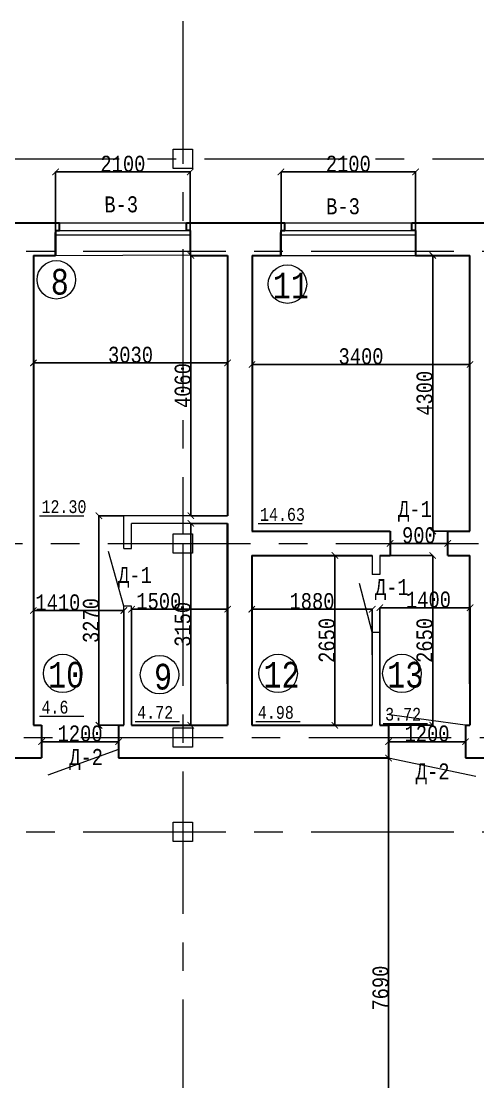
# Model space of a CAD drawing. Header units: millimetres. Extents: x -689206 to 4969298, y -1019800 to 703299.
# Drawn here: x 69923 to 77044, y -214572 to -198029 of the extents above; entities that cross this region are included whole.
import ezdxf

# ---------------------------------------------------------------- set-up
doc = ezdxf.new("R2010")
doc.units = ezdxf.units.MM
doc.linetypes.add('JIS_02_4.0', pattern=[5.5, 4, -1.5])
doc.linetypes.add('осеваяX2', pattern=[101.6, 63.5, -12.7, 12.7, -12.7])
for name, color, linetype, lineweight in [('несущие', 7, 'Continuous', 30), ('ПЕРЕГОРОДКИ', 252, 'Continuous', 9), ('РАЗМЕРЫ', 7, 'Continuous', 9), ('сваи', 7, 'JIS_02_4.0', 30), ('стены', 7, 'Continuous', 20)]:
    doc.layers.add(name, color=color, linetype=linetype, lineweight=lineweight)
doc.layers.add('четотам', color=7, linetype='Continuous')
doc.styles.add('Аннотативный', font='isocteur.ttf', dxfattribs={"width": 0.7, "height": 250})
doc.dimstyles.new('Аннотативный', dxfattribs={"dimscale": 0, "dimtxt": 250, "dimasz": 100, "dimexe": 1.25, "dimexo": 0.625, "dimtad": 1, "dimdec": 0, "dimtxsty": 'Аннотативный', "dimblk": 'ARCHTICK', "dimcen": 2.5, "dimadec": 0, "dimazin": 0, "dimtfac": 1, "dimtdec": 0, "dimtmove": 0, "dimatfit": 3, "dimfxl": 1, "dimarcsym": 0})

# ---------------------------------------------------------------- blocks, each defined once
blk = doc.blocks.new('_ArchTick')
at = {"color": 0, "linetype": 'ByBlock', "const_width": 0.15}
blk.add_lwpolyline([(-0.5, -0.5), (0.5, 0.5)], dxfattribs=at)
blk = doc.blocks.new('*D2221')
at = {"layer": 'Defpoints', "color": 0, "lineweight": 15, "transparency": 16777216}
for p in [(70113, -203359), (73143, -203359), (73143, -203359)]:
    blk.add_point(p, dxfattribs=at)
at = {"layer": 'стены', "color": 0, "lineweight": -2, "transparency": 16777216}
for p, q in [((70113, -203358), (70113, -203357)), ((70113, -203359), (73143, -203359)), ((73143, -203358), (73143, -203357))]:
    blk.add_line(p, q, dxfattribs=at)
at = {"layer": 'стены', "color": 0, "lineweight": -2, "transparency": 16777216, "xscale": 100, "yscale": 100, "zscale": 100, "rotation": 180}
blk.add_blockref('_ArchTick', (70113, -203359), dxfattribs=at)
at = {"layer": 'стены', "color": 0, "lineweight": -2, "transparency": 16777216, "xscale": 100, "yscale": 100, "zscale": 100}
blk.add_blockref('_ArchTick', (73143, -203359), dxfattribs=at)
at = {"layer": 'стены', "color": 0, "lineweight": 5, "transparency": 16777216, "insert": (71628, -203233), "char_height": 250, "attachment_point": 5, "style": 'Аннотативный'}
blk.add_mtext('3030', dxfattribs=at)
blk = doc.blocks.new('*D2222')
at = {"layer": 'Defpoints', "color": 0, "lineweight": 15, "transparency": 16777216}
for p in [(72569, -201682), (73143, -201682), (73143, -205742)]:
    blk.add_point(p, dxfattribs=at)
at = {"layer": 'стены', "color": 0, "lineweight": -2, "transparency": 16777216}
for p, q in [((73142, -201682), (72567, -201682)), ((72569, -205742), (72569, -201682)), ((73142, -205742), (72567, -205742))]:
    blk.add_line(p, q, dxfattribs=at)
at = {"layer": 'стены', "color": 0, "lineweight": -2, "transparency": 16777216, "xscale": 100, "yscale": 100, "zscale": 100}
for p, rotation in [((72569, -201682), 90), ((72569, -205742), 270)]:
    blk.add_blockref('_ArchTick', p, dxfattribs=dict(at, rotation=rotation))
at = {"layer": 'стены', "color": 0, "lineweight": 5, "transparency": 16777216, "insert": (72443, -203712), "char_height": 250, "attachment_point": 5, "rotation": 90, "style": 'Аннотативный'}
blk.add_mtext('4060', dxfattribs=at)
blk = doc.blocks.new('*D2224')
at = {"layer": 'Defpoints', "color": 0, "lineweight": 15, "transparency": 16777216}
for p in [(73523, -203383), (76923, -203383), (76923, -203383)]:
    blk.add_point(p, dxfattribs=at)
at = {"layer": 'стены', "color": 0, "lineweight": -2, "transparency": 16777216}
for p, q in [((73523, -203383), (73523, -203384)), ((73523, -203383), (76923, -203383)), ((76923, -203382), (76923, -203382))]:
    blk.add_line(p, q, dxfattribs=at)
at = {"layer": 'стены', "color": 0, "lineweight": -2, "transparency": 16777216, "xscale": 100, "yscale": 100, "zscale": 100, "rotation": 180}
blk.add_blockref('_ArchTick', (73523, -203383), dxfattribs=at)
at = {"layer": 'стены', "color": 0, "lineweight": -2, "transparency": 16777216, "xscale": 100, "yscale": 100, "zscale": 100}
blk.add_blockref('_ArchTick', (76923, -203383), dxfattribs=at)
at = {"layer": 'стены', "color": 0, "lineweight": 5, "transparency": 16777216, "insert": (75223, -203257), "char_height": 250, "attachment_point": 5, "style": 'Аннотативный'}
blk.add_mtext('3400', dxfattribs=at)
blk = doc.blocks.new('*D2258')
at = {"layer": 'Defpoints', "color": 0, "lineweight": 15, "transparency": 16777216}
for p in [(76342, -201682), (76923, -201682), (76923, -205982)]:
    blk.add_point(p, dxfattribs=at)
at = {"layer": 'стены', "color": 0, "lineweight": -2, "transparency": 16777216}
for p, q in [((76922, -201682), (76341, -201682)), ((76342, -205982), (76342, -201682)), ((76922, -205982), (76341, -205982))]:
    blk.add_line(p, q, dxfattribs=at)
at = {"layer": 'стены', "color": 0, "lineweight": -2, "transparency": 16777216, "xscale": 100, "yscale": 100, "zscale": 100}
for p, rotation in [((76342, -201682), 90), ((76342, -205982), 270)]:
    blk.add_blockref('_ArchTick', p, dxfattribs=dict(at, rotation=rotation))
at = {"layer": 'стены', "color": 0, "lineweight": 5, "transparency": 16777216, "insert": (76216, -203832), "char_height": 250, "attachment_point": 5, "rotation": 90, "style": 'Аннотативный'}
blk.add_mtext('4300', dxfattribs=at)
blk = doc.blocks.new('*D2259')
at = {"layer": 'Defpoints', "color": 0, "lineweight": 15, "transparency": 16777216}
for p in [(75398, -207202), (73518, -207911), (75398, -207911)]:
    blk.add_point(p, dxfattribs=at)
at = {"layer": 'стены', "color": 0, "lineweight": -2, "transparency": 16777216}
for p, q in [((73518, -207910), (73518, -207201)), ((73518, -207202), (75398, -207202)), ((75398, -207910), (75398, -207201))]:
    blk.add_line(p, q, dxfattribs=at)
at = {"layer": 'стены', "color": 0, "lineweight": -2, "transparency": 16777216, "xscale": 100, "yscale": 100, "zscale": 100, "rotation": 180}
blk.add_blockref('_ArchTick', (73518, -207202), dxfattribs=at)
at = {"layer": 'стены', "color": 0, "lineweight": -2, "transparency": 16777216, "xscale": 100, "yscale": 100, "zscale": 100}
blk.add_blockref('_ArchTick', (75398, -207202), dxfattribs=at)
at = {"layer": 'стены', "color": 0, "lineweight": 5, "transparency": 16777216, "insert": (74458, -207076), "char_height": 250, "attachment_point": 5, "style": 'Аннотативный'}
blk.add_mtext('1880', dxfattribs=at)
blk = doc.blocks.new('*D2230')
at = {"layer": 'Defpoints', "color": 0, "lineweight": 15, "transparency": 16777216}
for p in [(73975, -200380), (73975, -201682), (76075, -201682)]:
    blk.add_point(p, dxfattribs=at)
at = {"layer": 'стены', "color": 0, "lineweight": -2, "transparency": 16777216}
for p, q in [((73975, -201681), (73975, -200379)), ((76075, -200380), (73975, -200380)), ((76075, -201681), (76075, -200379))]:
    blk.add_line(p, q, dxfattribs=at)
at = {"layer": 'стены', "color": 0, "lineweight": -2, "transparency": 16777216, "xscale": 100, "yscale": 100, "zscale": 100, "rotation": 180}
blk.add_blockref('_ArchTick', (73975, -200380), dxfattribs=at)
at = {"layer": 'стены', "color": 0, "lineweight": -2, "transparency": 16777216, "xscale": 100, "yscale": 100, "zscale": 100}
blk.add_blockref('_ArchTick', (76075, -200380), dxfattribs=at)
at = {"layer": 'стены', "color": 0, "lineweight": 5, "transparency": 16777216, "insert": (75025, -200254), "char_height": 250, "attachment_point": 5, "style": 'Аннотативный'}
blk.add_mtext('2100', dxfattribs=at)
blk = doc.blocks.new('*D2231')
at = {"layer": 'Defpoints', "color": 0, "lineweight": 15, "transparency": 16777216}
for p in [(72559, -200380), (70459, -201682), (72559, -201673)]:
    blk.add_point(p, dxfattribs=at)
at = {"layer": 'стены', "color": 0, "lineweight": -2, "transparency": 16777216}
for p, q in [((70459, -201681), (70459, -200379)), ((70459, -200380), (72559, -200380)), ((72559, -201672), (72559, -200379))]:
    blk.add_line(p, q, dxfattribs=at)
at = {"layer": 'стены', "color": 0, "lineweight": -2, "transparency": 16777216, "xscale": 100, "yscale": 100, "zscale": 100, "rotation": 180}
blk.add_blockref('_ArchTick', (70459, -200380), dxfattribs=at)
at = {"layer": 'стены', "color": 0, "lineweight": -2, "transparency": 16777216, "xscale": 100, "yscale": 100, "zscale": 100}
blk.add_blockref('_ArchTick', (72559, -200380), dxfattribs=at)
at = {"layer": 'стены', "color": 0, "lineweight": 5, "transparency": 16777216, "insert": (71509, -200254), "char_height": 250, "attachment_point": 5, "style": 'Аннотативный'}
blk.add_mtext('2100', dxfattribs=at)
blk = doc.blocks.new('*D2299')
at = {"layer": 'Defpoints', "color": 0, "lineweight": 15, "transparency": 16777216}
for p in [(71643, -207201), (71643, -209012), (73143, -209012)]:
    blk.add_point(p, dxfattribs=at)
at = {"layer": 'ПЕРЕГОРОДКИ', "color": 0, "lineweight": -2, "transparency": 16777216}
for p, q in [((71643, -209011), (71643, -207200)), ((73143, -207201), (71643, -207201)), ((73143, -209011), (73143, -207200))]:
    blk.add_line(p, q, dxfattribs=at)
at = {"layer": 'ПЕРЕГОРОДКИ', "color": 0, "lineweight": -2, "transparency": 16777216, "xscale": 100, "yscale": 100, "zscale": 100, "rotation": 180}
blk.add_blockref('_ArchTick', (71643, -207201), dxfattribs=at)
at = {"layer": 'ПЕРЕГОРОДКИ', "color": 0, "lineweight": -2, "transparency": 16777216, "xscale": 100, "yscale": 100, "zscale": 100}
blk.add_blockref('_ArchTick', (73143, -207201), dxfattribs=at)
at = {"layer": 'ПЕРЕГОРОДКИ', "color": 0, "lineweight": 5, "transparency": 16777216, "insert": (72069, -207076), "char_height": 250, "attachment_point": 5, "style": 'Аннотативный'}
blk.add_mtext('1500', dxfattribs=at)
blk = doc.blocks.new('*D2300')
at = {"layer": 'Defpoints', "color": 0, "lineweight": 15, "transparency": 16777216}
for p in [(73518, -206362), (74815, -206362), (73518, -209012)]:
    blk.add_point(p, dxfattribs=at)
at = {"layer": 'ПЕРЕГОРОДКИ', "color": 0, "lineweight": -2, "transparency": 16777216}
for p, q in [((73518, -206362), (74816, -206362)), ((74815, -209012), (74815, -206362)), ((73518, -209012), (74816, -209012))]:
    blk.add_line(p, q, dxfattribs=at)
at = {"layer": 'ПЕРЕГОРОДКИ', "color": 0, "lineweight": -2, "transparency": 16777216, "xscale": 100, "yscale": 100, "zscale": 100}
for p, rotation in [((74815, -206362), 90), ((74815, -209012), 270)]:
    blk.add_blockref('_ArchTick', p, dxfattribs=dict(at, rotation=rotation))
at = {"layer": 'ПЕРЕГОРОДКИ', "color": 0, "lineweight": 5, "transparency": 16777216, "insert": (74689, -207687), "char_height": 250, "attachment_point": 5, "rotation": 90, "style": 'Аннотативный'}
blk.add_mtext('2650', dxfattribs=at)
blk = doc.blocks.new('*D2301')
at = {"layer": 'Defpoints', "color": 0, "lineweight": 15, "transparency": 16777216}
for p in [(72567, -205862), (73143, -205862), (73143, -209012)]:
    blk.add_point(p, dxfattribs=at)
at = {"layer": 'ПЕРЕГОРОДКИ', "color": 0, "lineweight": -2, "transparency": 16777216}
for p, q in [((73142, -205862), (72566, -205862)), ((72567, -209012), (72567, -205862)), ((73142, -209012), (72566, -209012))]:
    blk.add_line(p, q, dxfattribs=at)
at = {"layer": 'ПЕРЕГОРОДКИ', "color": 0, "lineweight": -2, "transparency": 16777216, "xscale": 100, "yscale": 100, "zscale": 100}
for p, rotation in [((72567, -205862), 90), ((72567, -209012), 270)]:
    blk.add_blockref('_ArchTick', p, dxfattribs=dict(at, rotation=rotation))
at = {"layer": 'ПЕРЕГОРОДКИ', "color": 0, "lineweight": 5, "transparency": 16777216, "insert": (72442, -207437), "char_height": 250, "attachment_point": 5, "rotation": 90, "style": 'Аннотативный'}
blk.add_mtext('3150', dxfattribs=at)
blk = doc.blocks.new('*D2302')
at = {"layer": 'Defpoints', "color": 0, "lineweight": 15, "transparency": 16777216}
for p in [(75518, -206362), (75518, -209012), (76341, -209012)]:
    blk.add_point(p, dxfattribs=at)
at = {"layer": 'ПЕРЕГОРОДКИ', "color": 0, "lineweight": -2, "transparency": 16777216}
for p, q in [((75518, -206362), (76342, -206362)), ((76341, -206362), (76341, -209012)), ((75518, -209012), (76342, -209012))]:
    blk.add_line(p, q, dxfattribs=at)
at = {"layer": 'ПЕРЕГОРОДКИ', "color": 0, "lineweight": -2, "transparency": 16777216, "xscale": 100, "yscale": 100, "zscale": 100}
for p, rotation in [((76341, -206362), 90), ((76341, -209012), 270)]:
    blk.add_blockref('_ArchTick', p, dxfattribs=dict(at, rotation=rotation))
at = {"layer": 'ПЕРЕГОРОДКИ', "color": 0, "lineweight": 5, "transparency": 16777216, "insert": (76215, -207687), "char_height": 250, "attachment_point": 5, "rotation": 90, "style": 'Аннотативный'}
blk.add_mtext('2650', dxfattribs=at)
blk = doc.blocks.new('*D2303')
at = {"layer": 'Defpoints', "color": 0, "lineweight": 15, "transparency": 16777216}
for p in [(75518, -207177), (75518, -209012), (76923, -209012)]:
    blk.add_point(p, dxfattribs=at)
at = {"layer": 'ПЕРЕГОРОДКИ', "color": 0, "lineweight": -2, "transparency": 16777216}
for p, q in [((75518, -209011), (75518, -207176)), ((76923, -207177), (75518, -207177)), ((76923, -209011), (76923, -207176))]:
    blk.add_line(p, q, dxfattribs=at)
at = {"layer": 'ПЕРЕГОРОДКИ', "color": 0, "lineweight": -2, "transparency": 16777216, "xscale": 100, "yscale": 100, "zscale": 100, "rotation": 180}
blk.add_blockref('_ArchTick', (75518, -207177), dxfattribs=at)
at = {"layer": 'ПЕРЕГОРОДКИ', "color": 0, "lineweight": -2, "transparency": 16777216, "xscale": 100, "yscale": 100, "zscale": 100}
blk.add_blockref('_ArchTick', (76923, -207177), dxfattribs=at)
at = {"layer": 'ПЕРЕГОРОДКИ', "color": 0, "lineweight": 5, "transparency": 16777216, "insert": (76275, -207052), "char_height": 250, "attachment_point": 5, "style": 'Аннотативный'}
blk.add_mtext('1400', dxfattribs=at)
blk = doc.blocks.new('*D2327')
at = {"layer": 'Defpoints', "color": 0, "linetype": 'ByBlock', "lineweight": 15, "transparency": 16777216}
for p in [(75653, -209202), (75653, -209267), (76853, -209267)]:
    blk.add_point(p, dxfattribs=at)
at = {"layer": 'РАЗМЕРЫ', "color": 0, "linetype": 'ByBlock', "lineweight": -2, "transparency": 16777216}
for p, q in [((75653, -209202), (75653, -209268)), ((76853, -209267), (75653, -209267)), ((76853, -209266), (76853, -209265))]:
    blk.add_line(p, q, dxfattribs=at)
at = {"layer": 'РАЗМЕРЫ', "color": 0, "linetype": 'ByBlock', "lineweight": -2, "transparency": 16777216, "xscale": 100, "yscale": 100, "zscale": 100, "rotation": 180}
blk.add_blockref('_ArchTick', (75653, -209267), dxfattribs=at)
at = {"layer": 'РАЗМЕРЫ', "color": 0, "linetype": 'ByBlock', "lineweight": -2, "transparency": 16777216, "xscale": 100, "yscale": 100, "zscale": 100}
blk.add_blockref('_ArchTick', (76853, -209267), dxfattribs=at)
at = {"layer": 'РАЗМЕРЫ', "color": 0, "linetype": 'ByBlock', "lineweight": 5, "transparency": 16777216, "insert": (76253, -209141), "char_height": 250, "attachment_point": 5, "style": 'Аннотативный'}
blk.add_mtext('1200', dxfattribs=at)
blk = doc.blocks.new('*D2329')
at = {"layer": 'Defpoints', "color": 0, "linetype": 'ByBlock', "lineweight": 15, "transparency": 16777216}
for p in [(75676, -206174), (75676, -206174), (76576, -206174)]:
    blk.add_point(p, dxfattribs=at)
at = {"layer": 'РАЗМЕРЫ', "color": 0, "linetype": 'ByBlock', "lineweight": -2, "transparency": 16777216}
for p, q in [((75676, -206173), (75676, -206173)), ((76576, -206174), (75676, -206174)), ((76576, -206173), (76576, -206173))]:
    blk.add_line(p, q, dxfattribs=at)
at = {"layer": 'РАЗМЕРЫ', "color": 0, "linetype": 'ByBlock', "lineweight": -2, "transparency": 16777216, "xscale": 100, "yscale": 100, "zscale": 100, "rotation": 180}
blk.add_blockref('_ArchTick', (75676, -206174), dxfattribs=at)
at = {"layer": 'РАЗМЕРЫ', "color": 0, "linetype": 'ByBlock', "lineweight": -2, "transparency": 16777216, "xscale": 100, "yscale": 100, "zscale": 100}
blk.add_blockref('_ArchTick', (76576, -206174), dxfattribs=at)
at = {"layer": 'РАЗМЕРЫ', "color": 0, "linetype": 'ByBlock', "lineweight": 5, "transparency": 16777216, "insert": (76126, -206048), "char_height": 250, "attachment_point": 5, "style": 'Аннотативный'}
blk.add_mtext('900', dxfattribs=at)
blk = doc.blocks.new('*D2377')
at = {"layer": 'Defpoints', "color": 0, "linetype": 'ByBlock', "lineweight": 15, "transparency": 16777216}
for p in [(70113, -207221), (70113, -209012), (71523, -209012)]:
    blk.add_point(p, dxfattribs=at)
at = {"layer": 'РАЗМЕРЫ', "color": 0, "linetype": 'ByBlock', "lineweight": -2, "transparency": 16777216}
for p, q in [((70113, -209011), (70113, -207220)), ((71523, -207221), (70113, -207221)), ((71523, -209011), (71523, -207220))]:
    blk.add_line(p, q, dxfattribs=at)
at = {"layer": 'РАЗМЕРЫ', "color": 0, "linetype": 'ByBlock', "lineweight": -2, "transparency": 16777216, "xscale": 100, "yscale": 100, "zscale": 100, "rotation": 180}
blk.add_blockref('_ArchTick', (70113, -207221), dxfattribs=at)
at = {"layer": 'РАЗМЕРЫ', "color": 0, "linetype": 'ByBlock', "lineweight": -2, "transparency": 16777216, "xscale": 100, "yscale": 100, "zscale": 100}
blk.add_blockref('_ArchTick', (71523, -207221), dxfattribs=at)
at = {"layer": 'РАЗМЕРЫ', "color": 0, "linetype": 'ByBlock', "lineweight": 5, "transparency": 16777216, "insert": (70494, -207096), "char_height": 250, "attachment_point": 5, "style": 'Аннотативный'}
blk.add_mtext('1410', dxfattribs=at)
blk = doc.blocks.new('*D2378')
at = {"layer": 'Defpoints', "color": 0, "linetype": 'ByBlock', "lineweight": 15, "transparency": 16777216}
for p in [(71136, -205742), (71523, -205742), (71523, -209012)]:
    blk.add_point(p, dxfattribs=at)
at = {"layer": 'РАЗМЕРЫ', "color": 0, "linetype": 'ByBlock', "lineweight": -2, "transparency": 16777216}
for p, q in [((71522, -205742), (71135, -205742)), ((71136, -209012), (71136, -205742)), ((71522, -209012), (71135, -209012))]:
    blk.add_line(p, q, dxfattribs=at)
at = {"layer": 'РАЗМЕРЫ', "color": 0, "linetype": 'ByBlock', "lineweight": -2, "transparency": 16777216, "xscale": 100, "yscale": 100, "zscale": 100}
for p, rotation in [((71136, -205742), 90), ((71136, -209012), 270)]:
    blk.add_blockref('_ArchTick', p, dxfattribs=dict(at, rotation=rotation))
at = {"layer": 'РАЗМЕРЫ', "color": 0, "linetype": 'ByBlock', "lineweight": 5, "transparency": 16777216, "insert": (71011, -207377), "char_height": 250, "attachment_point": 5, "rotation": 90, "style": 'Аннотативный'}
blk.add_mtext('3270', dxfattribs=at)
blk = doc.blocks.new('*D2334')
at = {"layer": 'Defpoints', "color": 0, "linetype": 'ByBlock', "lineweight": 15, "transparency": 16777216}
for p in [(75654, -209522), (75654, -216701), (75654, -216701)]:
    blk.add_point(p, dxfattribs=at)
at = {"layer": 'РАЗМЕРЫ', "color": 0, "linetype": 'ByBlock', "lineweight": -2, "transparency": 16777216}
for p, q in [((75654, -209522), (75655, -209522)), ((75654, -209522), (75654, -216701)), ((75654, -216701), (75655, -216701))]:
    blk.add_line(p, q, dxfattribs=at)
at = {"layer": 'РАЗМЕРЫ', "color": 0, "linetype": 'ByBlock', "lineweight": -2, "transparency": 16777216, "xscale": 100, "yscale": 100, "zscale": 100}
for p, rotation in [((75654, -209522), 90), ((75654, -216701), 270)]:
    blk.add_blockref('_ArchTick', p, dxfattribs=dict(at, rotation=rotation))
at = {"layer": 'РАЗМЕРЫ', "color": 0, "linetype": 'ByBlock', "lineweight": 5, "transparency": 16777216, "insert": (75528, -213111), "char_height": 250, "attachment_point": 5, "rotation": 90, "style": 'Аннотативный'}
blk.add_mtext('7690', dxfattribs=at)
blk = doc.blocks.new('*D2453')
at = {"layer": 'Defpoints', "color": 0, "linetype": 'ByBlock', "lineweight": 15, "ltscale": 35, "transparency": 16777216}
for p in [(71441, -209267), (70241, -209522), (71441, -209522)]:
    blk.add_point(p, dxfattribs=at)
at = {"layer": 'РАЗМЕРЫ', "color": 0, "linetype": 'ByBlock', "lineweight": -2, "ltscale": 35, "transparency": 16777216}
for p, q in [((70241, -209521), (70241, -209265)), ((70241, -209267), (71441, -209267)), ((71441, -209521), (71441, -209265))]:
    blk.add_line(p, q, dxfattribs=at)
at = {"layer": 'РАЗМЕРЫ', "color": 0, "linetype": 'ByBlock', "lineweight": -2, "ltscale": 35, "transparency": 16777216, "xscale": 100, "yscale": 100, "zscale": 100, "rotation": 180}
blk.add_blockref('_ArchTick', (70241, -209267), dxfattribs=at)
at = {"layer": 'РАЗМЕРЫ', "color": 0, "linetype": 'ByBlock', "lineweight": -2, "ltscale": 35, "transparency": 16777216, "xscale": 100, "yscale": 100, "zscale": 100}
blk.add_blockref('_ArchTick', (71441, -209267), dxfattribs=at)
at = {"layer": 'РАЗМЕРЫ', "color": 0, "linetype": 'ByBlock', "lineweight": 5, "ltscale": 35, "transparency": 16777216, "insert": (70841, -209141), "char_height": 250, "attachment_point": 5, "style": 'Аннотативный'}
blk.add_mtext('1200', dxfattribs=at)

msp = doc.modelspace()

# ---------------------------------------------------------------- linework, layer by layer
at = {"layer": 'несущие', "color": 0}
for p, q in [((70112.8, -208362.1), (70112.8, -209011.5)), ((73142.8, -208362.1), (73142.8, -209011.5)), ((73517.8, -208362.1), (73517.8, -209011.5)), ((76922.8, -208362.1), (76922.8, -209011.5)), ((70112.8, -209011.5), (70241.2, -209011.5)), ((71441.2, -209011.5), (71522.8, -209011.5)), ((71441.2, -209011.5), (71441.2, -209521.5)), ((71642.8, -209011.5), (73142.8, -209011.5)), ((73517.8, -209011.5), (75397.8, -209011.5)), ((75517.8, -209011.5), (75652.5, -209011.5)), ((75652.5, -209011.5), (75653.8, -209521.5)), ((76852.5, -209011.5), (76922.8, -209011.5)), ((76852.5, -209011.5), (76852.5, -209521.5)), ((69611.5, -209521.5), (70241.2, -209521.5)), ((71441.2, -209521.5), (75653.8, -209521.5)), ((76852.5, -209521.5), (77388.1, -209521.5))]:
    msp.add_line(p, q, dxfattribs=at)
at = {"layer": 'РАЗМЕРЫ', "lineweight": 13}
for p, q in [((70519.2, -201172.1), (72499.2, -201172.1)), ((70459.2, -201682.1), (72559.2, -201672.7))]:
    msp.add_line(p, q, dxfattribs=at)
at = {"layer": 'РАЗМЕРЫ'}
for p, q in [((70209.7, -205743.8), (70899, -205743.8)), ((73617.5, -205864.9), (74306.8, -205864.9)), ((70209.7, -208871.3), (70899, -208871.3)), ((71702.4, -208953.3), (72391.7, -208953.3)), ((73584.8, -208953.1), (74274.1, -208953.1)), ((75569.6, -208982), (76258.9, -208982))]:
    msp.add_line(p, q, dxfattribs=at)
at = {"layer": 'РАЗМЕРЫ', "linetype": 'ByBlock', "lineweight": 20}
msp.add_line((76848, -209010.9), (75630.1, -208845.6), dxfattribs=at)
at = {"layer": 'сваи', "linetype": 'ByBlock', "lineweight": 9, "ltscale": 35}
msp.add_line((75653.8, -209521.5), (77015.9, -209807.4), dxfattribs=at)
at = {"layer": 'стены', "linetype": 'осеваяX2', "lineweight": 5, "ltscale": 35}
for p, q in [((72442.7, -198028.6), (72442.7, -206022.1)), ((65670.8, -200174.1), (108442.7, -200174.1)), ((42442.7, -201617.7), (108442.7, -201617.7)), ((46383.8, -206174.1), (108442.7, -206174.1)), ((72442.7, -206174.1), (72442.7, -243631.8)), ((42404.8, -209201.5), (108442.7, -209201.5)), ((42442.7, -210674.1), (108442.7, -210674.1))]:
    msp.add_line(p, q, dxfattribs=at)
at = {"layer": 'стены', "lineweight": 30}
for p, q in [((69602.8, -201172.1), (70519.2, -201172.1)), ((70459.2, -201292.1), (70519.2, -201292.1)), ((70459.2, -201292.1), (70459.2, -201682.1)), ((70519.2, -201292.1), (70519.2, -201172.1)), ((72499.2, -201172.1), (74034.6, -201172.1)), ((72499.2, -201292.1), (72499.2, -201172.1)), ((72559.2, -201292.1), (72499.2, -201292.1)), ((72559.2, -201292.1), (72559.2, -201682.1)), ((73974.6, -201292.1), (74034.6, -201292.1)), ((73974.6, -201292.1), (73974.6, -201682.1)), ((74034.6, -201292.1), (74034.6, -201172.1)), ((76014.6, -201172.1), (77432.8, -201172.1)), ((76014.6, -201292.1), (76014.6, -201172.1)), ((76074.6, -201292.1), (76014.6, -201292.1)), ((76074.6, -201292.1), (76074.6, -201682.1)), ((70112.8, -201682.1), (70112.8, -208362.1)), ((70112.8, -201682.1), (70459.2, -201682.1)), ((72559.2, -201682.1), (73142.8, -201682.1)), ((73142.8, -201682.1), (73142.8, -205742.1)), ((73522.8, -201682.1), (73974.6, -201682.1)), ((73522.8, -201682.1), (73522.8, -205982.1)), ((76074.6, -201682.1), (76922.8, -201682.1)), ((76922.8, -205982.1), (76922.8, -201682.1)), ((73142.8, -205862.1), (73142.8, -208362.1)), ((73142.8, -208362.1), (73142.8, -205862.1)), ((73517.8, -205982.1), (75676.4, -205982.1)), ((75676.4, -205982.1), (75676.4, -206362.1)), ((76576.4, -205982.1), (76922.8, -205982.1)), ((76576.4, -206362.1), (76576.4, -205982.1)), ((73517.8, -206362.1), (73517.8, -208362.1)), ((73517.8, -206362.1), (75397.8, -206362.1)), ((75517.8, -206362.1), (75676.4, -206362.1)), ((76576.4, -206362.1), (76922.8, -206362.1)), ((76922.8, -208362.1), (76922.8, -206362.1)), ((70241.2, -209011.5), (70241.2, -209521.5))]:
    msp.add_line(p, q, dxfattribs=at)
at = {"layer": 'стены', "color": 152, "lineweight": 30, "true_color": 0x2776bb}
for p, q in [((70459.2, -201682.1), (70459.2, -201322.1)), ((72559.2, -201322.1), (72559.2, -201682.1)), ((73974.6, -201682.1), (73974.6, -201322.1)), ((76074.6, -201322.1), (76074.6, -201682.1))]:
    msp.add_line(p, q, dxfattribs=at)
at = {"layer": 'стены', "lineweight": 13}
for p, q in [((70519.2, -201292.1), (72499.2, -201292.1)), ((74034.6, -201172.1), (76014.6, -201172.1)), ((74034.6, -201292.1), (76014.6, -201292.1)), ((70459.2, -201362.1), (72559.2, -201362.1)), ((73974.6, -201362.1), (76074.6, -201362.1)), ((73974.6, -201682.1), (76074.6, -201682.1)), ((71522.8, -206251.9), (71522.8, -205742.1)), ((73142.8, -205742.1), (71522.8, -205742.1)), ((71522.8, -206251.9), (71522.8, -205864.8)), ((71642.8, -206251.9), (71642.8, -205862.1)), ((73142.8, -205862.1), (71642.8, -205862.1)), ((71522.8, -206251.9), (71642.8, -206251.9)), ((75397.8, -206362.1), (75397.8, -206657.3)), ((75517.8, -206362.1), (75517.8, -206657.3)), ((75517.8, -206657.3), (75397.8, -206657.3)), ((75397.8, -207557.3), (75397.8, -209011.5)), ((75397.8, -207557.3), (75517.8, -207557.3))]:
    msp.add_line(p, q, dxfattribs=at)
at = {"layer": 'стены'}
for p, q in [((73142.8, -206174.1), (73142.8, -206182.1)), ((73517.8, -206362.1), (75397.8, -206362.1)), ((71522.8, -209011.5), (71522.8, -207151.9)), ((71642.8, -207151.9), (71522.8, -207151.9)), ((71642.8, -209011.5), (71642.8, -207151.9)), ((75517.8, -207557.3), (75517.8, -209011.5))]:
    msp.add_line(p, q, dxfattribs=at)
at = {"layer": 'стены', "lineweight": 9}
for p, q in [((71522.8, -207151.9), (71286.6, -206302)), ((75397.8, -207557.3), (75198.3, -206798.8)), ((71441.2, -209391.5), (70336.5, -209788.3))]:
    msp.add_line(p, q, dxfattribs=at)
at = {"layer": 'стены'}
msp.add_lwpolyline([(72292.7, -200024.1), (72592.7, -200024.1), (72592.7, -200324.1), (72292.7, -200324.1)], close=True, dxfattribs=at)
at = {"layer": 'стены', "lineweight": 20}
for points in [[(72292.7, -206024.1), (72592.7, -206024.1), (72592.7, -206324.1), (72292.7, -206324.1)], [(72292.7, -209051.5), (72592.7, -209051.5), (72592.7, -209351.5), (72292.7, -209351.5)], [(72292.7, -210524.1), (72592.7, -210524.1), (72592.7, -210824.1), (72292.7, -210824.1)]]:
    msp.add_lwpolyline(points, close=True, dxfattribs=at)
at = {"layer": 'четотам', "lineweight": 13}
for centre in [(70470, -202061.8), (74075.9, -202129.4), (70570, -208201.8), (72080, -208221.8), (73930, -208201.8), (75860, -208201.8)]:
    msp.add_circle(centre, 300, dxfattribs=at)

# ---------------------------------------------------------------- texts
at = {"layer": 'РАЗМЕРЫ', "lineweight": 20, "ltscale": 150, "char_height": 250, "width": 922.913, "attachment_point": 1, "rotation": 0.25592, "style": 'Аннотативный'}
for insert in [(71218.9, -200761.8), (74678.9, -200791.8)]:
    msp.add_mtext('В-3', dxfattribs=dict(at, insert=insert))
at = {"layer": 'РАЗМЕРЫ', "lineweight": 13, "ltscale": 150, "char_height": 401.1, "width": 1460, "attachment_point": 1, "style": 'Аннотативный'}
for s, insert in [('8', (70384.2, -201892)), ('11', (73847.9, -201949.5)), ('10', (70342, -208021.9)), ('9', (71994.2, -208052)), ('12', (73702, -208021.9)), ('13', (75632, -208021.9))]:
    msp.add_mtext(s, dxfattribs=dict(at, insert=insert))
at = {"layer": 'РАЗМЕРЫ', "char_height": 200, "width": 656.117, "attachment_point": 1, "style": 'Аннотативный'}
for s, insert in [('12.30', (70239, -205500.9)), ('14.63', (73646.8, -205622.1)), ('4.6', (70239, -208628.5)), ('4.72', (71731.7, -208710.5)), ('4.98', (73614.1, -208710.3)), ('3.72', (75598.9, -208739.2))]:
    msp.add_mtext(s, dxfattribs=dict(at, insert=insert))
at = {"layer": 'РАЗМЕРЫ', "lineweight": 20, "ltscale": 150, "char_height": 250, "width": 922.913, "attachment_point": 1, "style": 'Аннотативный'}
for s, insert in [('Д-1', (75800, -205511.2)), ('Д-1', (71432.9, -206541)), ('Д-1', (75440, -206731.2)), ('Д-2', (70671.8, -209381)), ('Д-2', (76077.2, -209605.8))]:
    msp.add_mtext(s, dxfattribs=dict(at, insert=insert))

# ---------------------------------------------------------------- dimensions: what is measured, and where the dimension line sits
at = {"layer": 'ПЕРЕГОРОДКИ', "color": 18, "lineweight": 5, "true_color": 0x000000}
dim = msp.add_aligned_dim(p1=(73142.8, -209011.5), p2=(73142.8, -205862.1), distance=575.4, text='3150', dimstyle='Аннотативный', dxfattribs=at)
dim.commit()
dim.dimension.update_dxf_attribs({"geometry": '*D2301', "text_midpoint": (72441.8, -207436.8)})
at = {"layer": 'ПЕРЕГОРОДКИ', "color": 0, "lineweight": 5}
for p1, p2, distance, picture, middle in [((73517.8, -209011.5), (73517.8, -206362.1), -1297, '*D2300', (74689.1, -207686.8)), ((75517.8, -206362.1), (75517.8, -209011.5), 822.9, '*D2302', (76215, -207686.8))]:
    dim = msp.add_aligned_dim(p1=p1, p2=p2, distance=distance, text='2650', dimstyle='Аннотативный', dxfattribs=at)
    dim.commit()
    dim.dimension.update_dxf_attribs({"geometry": picture, "text_midpoint": middle})
at = {"layer": 'ПЕРЕГОРОДКИ', "color": 18, "lineweight": 5, "true_color": 0x000000}
dim = msp.add_linear_dim(base=(71642.8, -207201.2), p1=(73142.8, -209011.5), p2=(71642.8, -209011.5), angle=180, dimstyle='Аннотативный', dxfattribs=at)
dim.commit()
dim.dimension.update_dxf_attribs({"geometry": '*D2299', "text_midpoint": (72069, -207201.2), "dimtype": 161})
at = {"layer": 'ПЕРЕГОРОДКИ', "color": 0, "lineweight": 5}
dim = msp.add_linear_dim(base=(75517.8, -207177.3), p1=(76922.8, -209011.5), p2=(75517.8, -209011.5), angle=180, text='1400', dimstyle='Аннотативный', dxfattribs=at)
dim.commit()
dim.dimension.update_dxf_attribs({"geometry": '*D2303', "text_midpoint": (76275, -207177.3), "dimtype": 161})
at = {"layer": 'РАЗМЕРЫ', "linetype": 'ByBlock', "lineweight": 5}
for base, p1, p2, text, picture, middle in [((71136.1, -205742.1), (71522.8, -209011.5), (71522.8, -205742.1), '3270', '*D2378', (71010.5, -207376.8)), ((75653.8, -216700.5), (75653.8, -209521.5), (75653.8, -216700.5), '7690', '*D2334', (75528.2, -213111))]:
    dim = msp.add_linear_dim(base=base, p1=p1, p2=p2, angle=90, text=text, dimstyle='Аннотативный', dxfattribs=at)
    dim.commit()
    dim.dimension.update_dxf_attribs({"geometry": picture, "text_midpoint": middle})
at = {"layer": 'РАЗМЕРЫ', "color": 18, "linetype": 'ByBlock', "lineweight": 5, "true_color": 0x000000}
for base, p1, p2, picture, middle in [((75676.4, -206174.1), (76576.4, -206174.1), (75676.4, -206174.1), '*D2329', (76126.4, -206048.5)), ((75653.0079, -209266.543), (76852.5422, -209266.543), (75653.0079, -209201.543), '*D2327', (76252.7751, -209140.918))]:
    dim = msp.add_linear_dim(base=base, p1=p1, p2=p2, dimstyle='Аннотативный', dxfattribs=at)
    dim.commit()
    dim.dimension.update_dxf_attribs({"geometry": picture, "text_midpoint": middle})
at = {"layer": 'РАЗМЕРЫ', "linetype": 'ByBlock', "lineweight": 5}
dim = msp.add_linear_dim(base=(70112.8, -207221.2), p1=(71522.8, -209011.5), p2=(70112.8, -209011.5), dimstyle='Аннотативный', dxfattribs=at)
dim.commit()
dim.dimension.update_dxf_attribs({"geometry": '*D2377', "text_midpoint": (70494, -207221.2), "dimtype": 160})
at = {"layer": 'РАЗМЕРЫ', "linetype": 'ByBlock', "lineweight": 5, "ltscale": 35}
dim = msp.add_aligned_dim(p1=(70241.2, -209521.5), p2=(71441.2, -209521.5), distance=255, dimstyle='Аннотативный', dxfattribs=at)
dim.commit()
dim.dimension.update_dxf_attribs({"geometry": '*D2453', "text_midpoint": (70841.2, -209140.9)})
at = {"layer": 'стены', "lineweight": 5}
for base, p1, p2, picture, middle in [((72559.2, -200379.9), (70459.2, -201682.1), (72559.2, -201672.7), '*D2231', (71509.2, -200254.3)), ((73974.6, -200379.9), (76074.6, -201682.1), (73974.6, -201682.1), '*D2230', (75024.6, -200254.3))]:
    dim = msp.add_linear_dim(base=base, p1=p1, p2=p2, dimstyle='Аннотативный', dxfattribs=at)
    dim.commit()
    dim.dimension.update_dxf_attribs({"geometry": picture, "text_midpoint": middle})
for p1, p2, distance, picture, middle in [((73142.8, -205742.1), (73142.8, -201682.1), 574.1, '*D2222', (72443, -203712.1)), ((76922.8, -205982.1), (76922.8, -201682.1), 580.9, '*D2258', (76216.3, -203832.1)), ((70112.8, -203358.6), (73142.8, -203358.6), 0, '*D2221', (71627.8, -203233)), ((73522.8, -203382.8), (76922.8, -203382.8), 0, '*D2224', (75222.8, -203257.2))]:
    dim = msp.add_aligned_dim(p1=p1, p2=p2, distance=distance, dimstyle='Аннотативный', dxfattribs=at)
    dim.commit()
    dim.dimension.update_dxf_attribs({"geometry": picture, "text_midpoint": middle})
dim = msp.add_linear_dim(base=(75397.8, -207201.8), p1=(73517.8, -207910.5), p2=(75397.8, -207910.5), angle=360, dimstyle='Аннотативный', dxfattribs=at)
dim.commit()
dim.dimension.update_dxf_attribs({"geometry": '*D2259', "text_midpoint": (74457.8, -207201.8), "dimtype": 161})

doc.saveas('drawing.dxf')
